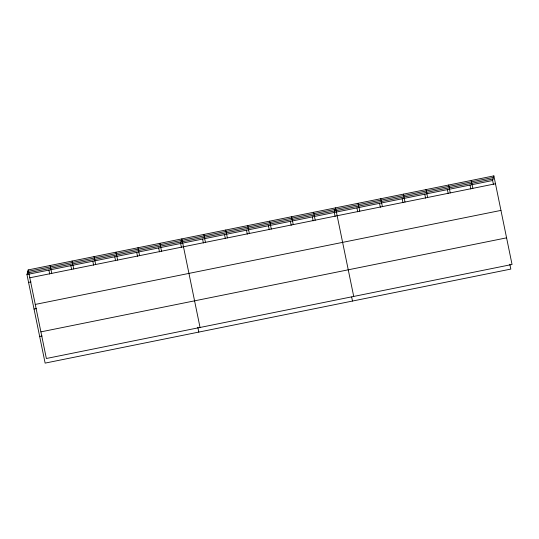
<?xml version="1.0" encoding="UTF-8"?>
<svg xmlns="http://www.w3.org/2000/svg" width="539" height="539" viewBox="0 0 539 539"><rect width="100%" height="100%" fill="white"/><g stroke="black" fill="none" stroke-linecap="round" stroke-linejoin="round"><path stroke-width="0.81" d="M509.82 264.238L510.817 269.082L45.135 363.111L26.95 274.533L28.183 269.918L493.865 175.889L512.05 264.467L46.367 358.496L28.183 269.918M493.441 184.439L492.633 180.504L493.865 175.889M27.779 271.44L493.461 177.412M27.361 273.01L493.037 178.982M26.95 274.533L492.633 180.504M29.807 277.801L495.482 183.772M28.567 282.409L31.006 281.917M35.271 304.427L500.953 210.399M34.031 309.042L36.477 308.551M40.903 331.869L506.586 237.84M39.664 336.477L42.103 335.986M471.248 180.457L472.865 188.34M470.015 185.066L470.823 189.007M448.63 185.025L450.247 192.908M447.39 189.634L448.205 193.575M426.012 189.593L427.629 197.469M424.772 194.202L425.581 198.143M403.394 194.155L405.011 202.037M402.155 198.77L402.963 202.711M380.77 198.723L382.394 206.605M379.537 203.338L380.345 207.279M358.152 203.291L359.769 211.173M356.919 207.906L357.728 211.847M353.719 296.443L335.534 207.859L334.301 212.474L335.11 216.408M351.657 297.016L352.486 301.052M313.583 212.292L315.2 220.175M312.344 216.9L313.152 220.842M291.626 216.725L293.243 224.608M290.393 221.334L291.201 225.275M269.675 221.158L271.292 229.041M268.435 225.767L269.251 229.708M247.724 225.592L249.341 233.475M246.485 230.2L247.293 234.142M225.767 230.025L227.384 237.901M224.534 234.633L225.342 238.575M203.816 234.458L205.433 242.334M202.576 239.067L203.385 243.008M200.043 327.469L181.859 238.885L180.626 243.5L181.434 247.441M197.813 327.24L198.81 332.085M159.908 243.318L161.525 251.201M158.668 247.933L159.483 251.875M137.95 247.751L139.574 255.634M136.717 252.367L137.526 256.308M116 252.185L117.617 260.067M114.767 256.8L115.575 260.741M94.049 256.618L95.666 264.501M92.809 261.233L93.618 265.175M72.091 261.051L73.708 268.934M70.858 265.666L71.667 269.608M50.14 265.484L51.757 273.367M48.901 270.1L49.709 274.034"/></g></svg>
